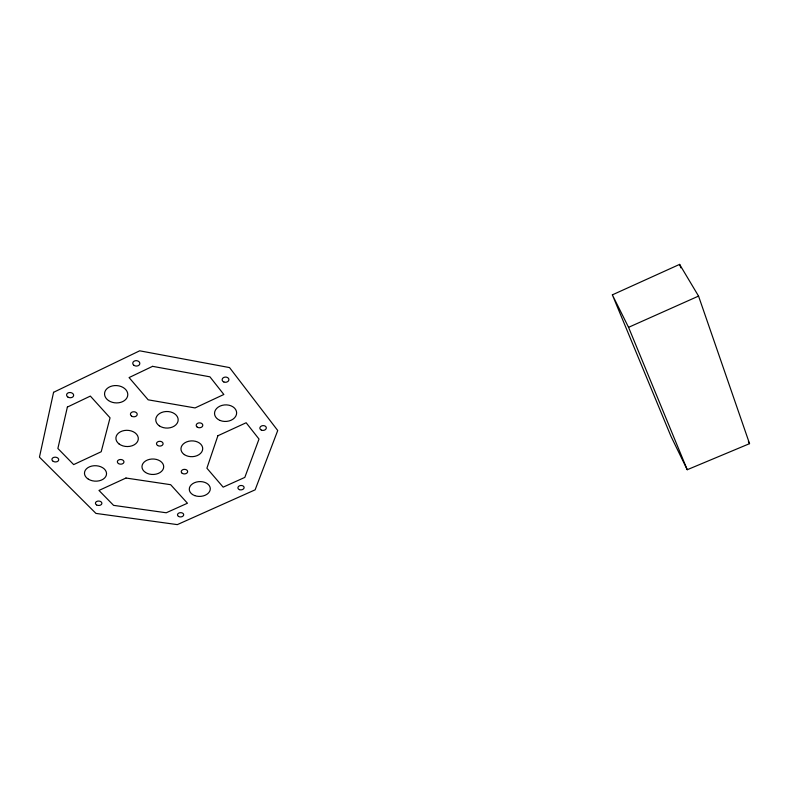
<?xml version="1.0" encoding="UTF-8"?>
<svg xmlns="http://www.w3.org/2000/svg" width="789" height="789" viewBox="0 0 789 789"><rect width="100%" height="100%" fill="white"/><g stroke="black" fill="none" stroke-linecap="round" stroke-linejoin="round"><path stroke-width="1.18" d="M612.353 294.859L679.615 264.384L698.551 296.092L749.55 443.655L687.239 469.721L671.005 436.386L612.353 294.859L628.557 327.327L687.239 469.721M628.557 327.327L698.551 296.092M748.366 441.534L749.55 443.655M679.615 264.384L680.848 267.865M53.573 392.311L39.45 457.156L95.933 513.402L177.328 524.616L255.133 489.831L277.728 430.518L229.54 367.585L139.673 350.809L53.573 392.311M67.371 407.075L57.873 448.477L73.663 464.603L101.199 451.742L110.046 417.825L90.35 396.088L67.371 407.075M217.892 435.745L206.896 468.202L223.159 487.148L244.817 477.404L259.009 439.059L246.148 422.756L217.892 435.745M152.573 366.343L129.071 377.576L148.174 399.826L195.061 407.933L223.849 394.49L209.923 376.826L152.573 366.343M125.974 478.026L98.97 490.442L113.586 505.364L166.242 512.771L187.447 503.224L170.651 484.693L125.974 478.026M88.319 479.15A11.046 7.732 2.5 0 0 106.357 475.096A11.046 7.732 2.5 0 0 91.84 466.062A11.046 7.732 2.5 0 0 88.319 479.15M194.696 495.591A10.513 7.407 -2.4 0 0 210.298 488.638A10.513 7.407 -2.4 0 0 194.36 482.769A10.513 7.407 -2.4 0 0 194.696 495.591M220.101 420.468A11.056 8.284 -2.6 0 0 236.641 412.913A11.056 8.284 -2.6 0 0 220.023 406.108A11.056 8.284 -2.6 0 0 220.101 420.468M108.497 400.536A11.638 8.669 3.7 0 0 127.571 396.256A11.638 8.669 3.7 0 0 112.432 385.91A11.638 8.669 3.7 0 0 108.497 400.536M96.564 504.911A3.235 2.209 1.6 0 0 101.84 503.707A3.235 2.209 1.6 0 0 97.58 501.153A3.235 2.209 1.6 0 0 96.564 504.911M53.179 461.328A3.403 2.377 4.4 0 0 58.682 460.076A3.403 2.377 4.4 0 0 54.116 457.285A3.403 2.377 4.4 0 0 53.179 461.328M67.854 397.035A3.55 2.614 5.8 0 0 73.604 395.723A3.55 2.614 5.8 0 0 68.88 392.616A3.55 2.614 5.8 0 0 67.854 397.035M133.943 365.327A3.541 2.712 3.6 0 0 139.761 363.995A3.541 2.712 3.6 0 0 135.185 360.751A3.541 2.712 3.6 0 0 133.943 365.327M261.435 430.153A3.245 2.406 -4.9 0 0 266.327 427.924A3.245 2.406 -4.9 0 0 261.504 425.971A3.245 2.406 -4.9 0 0 261.435 430.153M239.452 489.653A3.117 2.209 -4.3 0 0 244.117 487.572A3.117 2.209 -4.3 0 0 239.452 485.827A3.117 2.209 -4.3 0 0 239.452 489.653M178.462 516.391A3.107 2.14 -1.9 0 0 183.62 515.217A3.107 2.14 -1.9 0 0 179.685 512.761A3.107 2.14 -1.9 0 0 178.462 516.391M223.839 381.975A3.403 2.614 -2.1 0 0 228.909 379.608A3.403 2.614 -2.1 0 0 223.79 377.448A3.403 2.614 -2.1 0 0 223.839 381.975M157.563 445.469A3.314 2.406 0.3 0 0 163.027 444.227A3.314 2.406 0.3 0 0 158.796 441.406A3.314 2.406 0.3 0 0 157.563 445.469M118.478 463.567A3.314 2.347 1.7 0 0 123.912 462.334A3.314 2.347 1.7 0 0 119.593 459.592A3.314 2.347 1.7 0 0 118.478 463.567M182.239 473.331A3.215 2.288 -1.4 0 0 187.575 472.118A3.215 2.288 -1.4 0 0 183.512 469.455A3.215 2.288 -1.4 0 0 182.239 473.331M197.211 427.105A3.314 2.456 -1.4 0 0 202.714 425.853A3.314 2.456 -1.4 0 0 198.562 422.963A3.314 2.456 -1.4 0 0 197.211 427.105M131.556 416.119A3.412 2.525 2.2 0 0 137.168 414.836A3.412 2.525 2.2 0 0 132.749 411.858A3.412 2.525 2.2 0 0 131.556 416.119M119.06 443.951A11.214 8.117 1.9 0 0 137.888 440.824A11.214 8.117 1.9 0 0 124.366 430.508A11.214 8.117 1.9 0 0 119.06 443.951M184.33 454.592A10.878 7.9 -1.4 0 0 202.408 450.529A10.878 7.9 -1.4 0 0 188.768 441.238A10.878 7.9 -1.4 0 0 184.33 454.592M145.501 472.443A10.868 7.742 0.1 0 0 163.451 468.41A10.868 7.742 0.1 0 0 149.545 459.356A10.868 7.742 0.1 0 0 145.501 472.443M159.329 425.843A11.214 8.294 0.4 0 0 177.89 421.681A11.214 8.294 0.4 0 0 163.648 411.858A11.214 8.294 0.4 0 0 159.329 425.843"/></g></svg>
